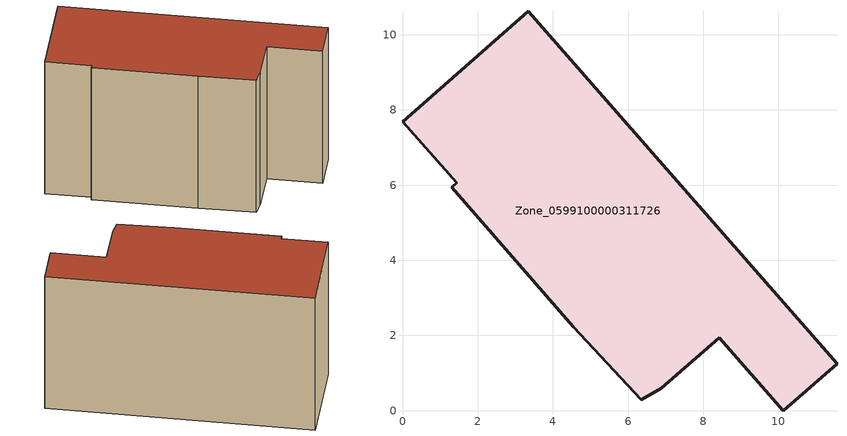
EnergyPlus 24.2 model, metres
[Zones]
Zone_0599100000311726
 floor ground (C_G): 3.35,10.62 11.56,1.25 10.13,0 8.43,1.94 6.88,0.59 6.35,0.29 4.55,2.24 1.31,5.95 1.44,6.06 0,7.69 z0
 wall outside (C_F): 11.56,1.25 3.35,10.62 0,7.69 1.44,6.06 1.31,5.95 4.55,2.24 6.35,0.29 6.88,0.59 8.43,1.94 10.13,0 11.56,1.25 z0:7.39
 roof outside (C_R): 6.88,0.59 8.43,1.94 10.13,0 11.56,1.25 3.35,10.62 0,7.69 1.44,6.06 1.31,5.95 4.55,2.24 6.35,0.29 z7.39
[BUILDING]
Pand.0599100000311726: North Axis=0; Terrain=City; Loads Convergence Tolerance Value=0.04; Temperature Convergence Tolerance Value=0.4; Solar Distribution=FullExterior; Maximum Number of Warmup Days=25; Minimum Number of Warmup Days=1
[Site:Location]
Rotterdam.The.Hague.AP_ZH_NLD Design_Conditions: Latitude=51.96; Longitude=4.45; Time Zone=1; Elevation=-4.5
[SITE:GROUNDTEMPERATURE:BUILDINGSURFACE]
18, 18, 18, 18, 18, 18, 18, 18, 18, 18, 18, 18
[MATERIAL] Thermal Absorptance=0.9; Solar Absorptance=0.7; Visible Absorptance=0.7
Name | Roughness | Thickness | Conductivity | Density | Specific Heat
G.TI.1946 | MediumSmooth | 0.15 | 1 | 540 | 1210
F.TI.1946 | Rough | 0.3 | 0.857143 | 1920 | 840
R.TI.1946 | MediumRough | 0.2 | 0.1 | 1500 | 1000
[CONSTRUCTION]
C_G: G.TI.1946
C_F: F.TI.1946
C_R: R.TI.1946
[ZONE]
Zone_0599100000311726: Type=1; Multiplier=1; Ceiling Height=Autocalculate; Volume=Autocalculate; Floor Area=autocalculate; Part of Total Floor Area=Yes
[ZONEINFILTRATION:DESIGNFLOWRATE]
Infil_Zone_0599100000311726: Zone or ZoneList or Space or SpaceList=Zone_0599100000311726; Schedule=AlwaysOn; Design Flow Rate Calculation Method=Flow/Area; Flow Rate per Floor Area=0.003; Constant Term Coefficient=1; Temperature Term Coefficient=0; Velocity Term Coefficient=0; Velocity Squared Term Coefficient=0
[HVACTEMPLATE:ZONE:IDEALLOADSAIRSYSTEM]
Zone_0599100000311726: Maximum Heating Supply Air Temperature=50; Minimum Cooling Supply Air Temperature=13; Maximum Heating Supply Air Humidity Ratio=0.0156; Minimum Cooling Supply Air Humidity Ratio=0.0077; Heating Limit=NoLimit; Cooling Limit=NoLimit; Dehumidification Control Type=ConstantSensibleHeatRatio; Cooling Sensible Heat Ratio=0.7; Dehumidification Setpoint=60; Humidification Control Type=None; Humidification Setpoint=30; Outdoor Air Method=None; Outdoor Air Flow Rate per Person=0.00944; Outdoor Air Flow Rate per Zone Floor Area=0; Outdoor Air Flow Rate per Zone=0; Demand Controlled Ventilation Type=None; Outdoor Air Economizer Type=NoEconomizer; Heat Recovery Type=None; Sensible Heat Recovery Effectiveness=0.7; Latent Heat Recovery Effectiveness=0.65
[ZONECONTROL:THERMOSTAT]
ThermostatControl_Zone_0599100000311726: Zone or ZoneList=Zone_0599100000311726; Control Type Schedule=DualSetpointControlType; Control 1=Thermostat_Zone_0599100000311726; Temperature Difference Between Cutout And Setpoint=0
[THERMOSTATSETPOINT:DUALSETPOINT]
Thermostat_Zone_0599100000311726: Heating Setpoint Temperature Schedule=HeatingSetpoint_Zone_0599100000311726; Cooling Setpoint Temperature Schedule=CoolingSetpoint_Zone_0599100000311726
[SCHEDULE:COMPACT]
HeatingSetpoint_Zone_0599100000311726: Through: 12/31, For: AllDays, Until: 24:00, 21
CoolingSetpoint_Zone_0599100000311726: Through: 12/31, For: AllDays, Until: 24:00, 24
DualSetpointControlType: Through: 12/31, For: AllDays, Until: 24:00, 4
AlwaysOn: Through: 12/31, For: AllDays, Until: 24:00, 1
